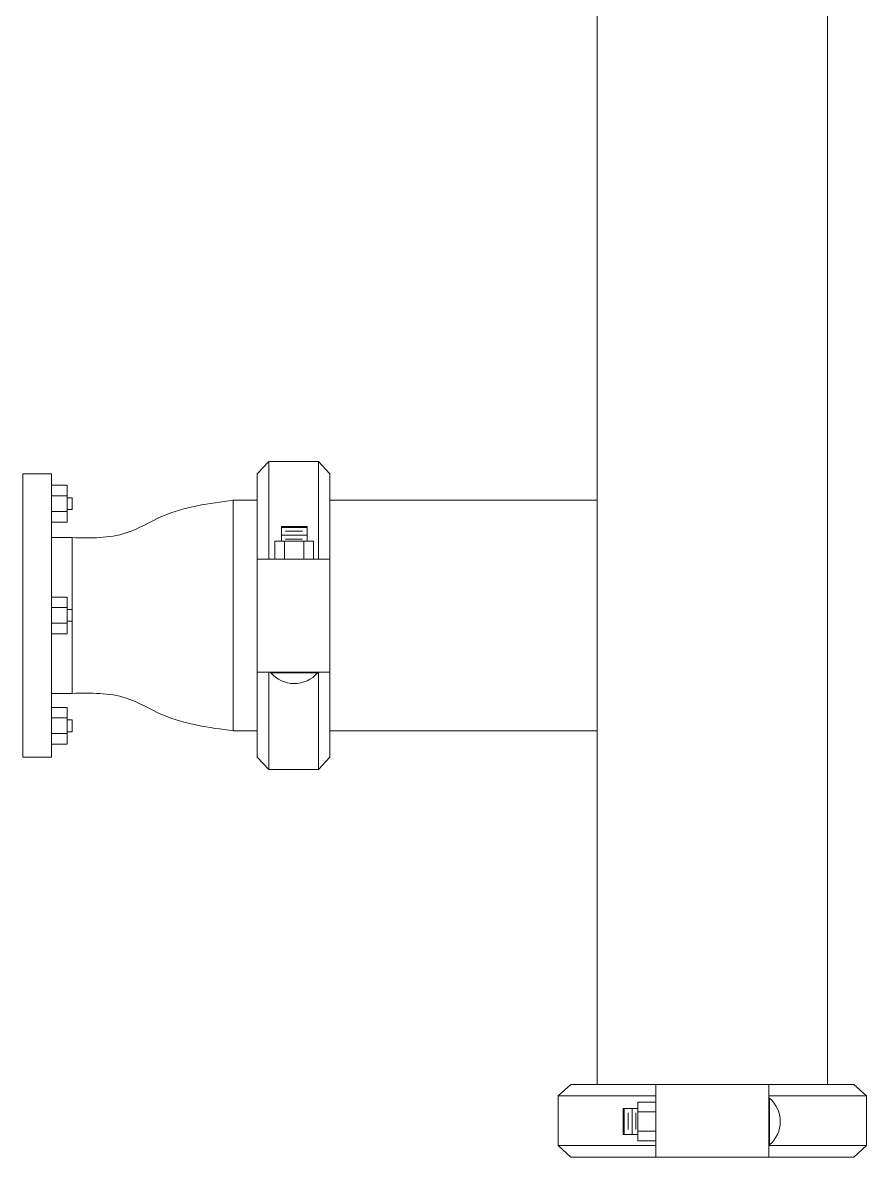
# Model space of a CAD drawing. Header units: millimetres. Extents: x 2085 to 2829, y 1352 to 1631.
# Drawn here: x 2160.34 to 2160.757, y 1604.773 to 1605.334 of the extents above; entities that cross this region are included whole.
import ezdxf

# ---------------------------------------------------------------- set-up
doc = ezdxf.new("R2010")
doc.units = ezdxf.units.MM
doc.layers.get('0').update_dxf_attribs({"color": 251, "lineweight": 9})
doc.layers.add('00-GTI-Acoples', color=251, linetype='Continuous', lineweight=13)
doc.layers.add('A-SANITARIOS', color=251, linetype='Continuous', lineweight=13)

# ---------------------------------------------------------------- blocks, each defined once
blk = doc.blocks.new('A$C363a55df')
at = {"layer": '00-GTI-Acoples', "linetype": 'Continuous', "lineweight": 0, "extrusion": (3.83476e-17, -1, 0)}
for p, q in [((-27.05, 104.99), (-18.41, 114.3)), ((-18.41, 41.91), (-18.41, 114.3)), ((18.41, 114.3), (-18.41, 114.3)), ((18.41, 41.91), (18.41, 114.3)), ((27.05, 104.99), (18.41, 114.3)), ((-27.05, 41.91), (-27.05, 104.99)), ((27.05, 41.91), (27.05, 104.99)), ((-9.02, 66.04), (0.51, 66.04)), ((-9.02, 55.14), (-9.02, 66.04)), ((0.51, 66.04), (10.03, 66.04)), ((10.03, 55.14), (10.03, 66.04)), ((-13.84, 41.91), (-13.84, 55.14)), ((-13.84, 55.14), (-6.67, 55.14)), ((-6.67, 41.91), (-6.67, 55.14)), ((-6.67, 55.14), (7.68, 55.14)), ((7.68, 41.91), (7.68, 55.14)), ((7.68, 55.14), (14.86, 55.14)), ((14.86, 41.91), (14.86, 55.14)), ((-27.05, 41.91), (-27.05, 21.6)), ((-25.36, 41.91), (-27.05, 41.91)), ((-6.41, 41.91), (-25.36, 41.91)), ((7.42, 41.91), (-6.41, 41.91)), ((26.41, 41.91), (7.42, 41.91)), ((27.05, 41.91), (26.41, 41.91)), ((27.05, 41.91), (27.05, 21.6)), ((-27.05, -21.6), (-27.05, 21.6)), ((27.05, -21.6), (27.05, 21.6)), ((-27.05, -21.6), (-27.05, -41.91)), ((27.05, -21.6), (27.05, -41.91)), ((-27.05, -41.91), (-25.36, -41.91)), ((-27.05, -104.99), (-27.05, -41.91)), ((-25.36, -41.91), (-6.41, -41.91)), ((-18.41, -114.3), (-18.41, -41.91)), ((-16.81, -42.54), (-16.81, -41.91)), ((-6.41, -41.91), (7.42, -41.91)), ((7.42, -41.91), (26.41, -41.91)), ((17.82, -42.54), (17.82, -41.91)), ((18.41, -114.3), (18.41, -41.91)), ((26.41, -41.91), (27.05, -41.91)), ((27.05, -104.99), (27.05, -41.91)), ((-16.81, -42.54), (17.82, -42.54)), ((-27.05, -104.99), (-18.41, -114.3)), ((27.05, -104.99), (18.41, -114.3)), ((18.41, -114.3), (-18.41, -114.3))]:
    blk.add_line(p, q, dxfattribs=at)
at = {"layer": '00-GTI-Acoples', "linetype": 'Continuous', "lineweight": 0}
for p, q in [((-27.05, 103.1), (-27.05, -103.1)), ((27.05, 103.1), (27.05, -103.1)), ((10.03, 65.3), (-9.02, 65.3)), ((10.03, 59.54), (-9.02, 59.54)), ((6.54, 62.48), (-5.98, 62.48)), ((6.54, 56.72), (-5.98, 56.72))]:
    blk.add_line(p, q, dxfattribs=at)
blk.add_arc((0.51, -27.56), 22.9, 220.87556, 319.12444, dxfattribs=at)
blk = doc.blocks.new('BOMBAS-28.02.2025')
at = {"layer": 'A-SANITARIOS'}
for p, q in [((2.42326, -8.97643, 0), (2.40902, -8.97643, 0)), ((2.40902, -8.97643, 0), (2.40902, -9.11654, 0)), ((2.42326, -9.11654, 0), (2.42326, -8.97643, 0)), ((2.42326, -9.0003, 0), (2.42326, -8.98209, 0)), ((2.42326, -8.98209, 0), (2.43101, -8.98209, 0)), ((2.43101, -8.98209, 0), (2.43101, -9.0003, 0)), ((2.43101, -8.98728, 0), (2.42326, -8.98728, 0)), ((2.43101, -8.98728, 0), (2.42326, -8.98728, 0)), ((2.43101, -8.98829, 0), (2.43358, -8.98829, 0)), ((2.43358, -8.98829, 0), (2.43358, -8.9941, 0)), ((2.43101, -8.99507, 0), (2.42326, -8.99507, 0)), ((2.43101, -8.99507, 0), (2.42326, -8.99507, 0)), ((2.43358, -8.9941, 0), (2.43101, -8.9941, 0)), ((2.43101, -9.0003, 0), (2.42326, -9.0003, 0)), ((2.42326, -9.05554, 0), (2.42326, -9.03733, 0)), ((2.42326, -9.03733, 0), (2.43101, -9.03733, 0)), ((2.43101, -9.04252, 0), (2.42326, -9.04252, 0)), ((2.43101, -9.04252, 0), (2.42326, -9.04252, 0)), ((2.43101, -9.03733, 0), (2.43101, -9.05554, 0)), ((2.43101, -9.04353, 0), (2.43358, -9.04353, 0)), ((2.43358, -9.04353, 0), (2.43358, -9.04934, 0)), ((2.43101, -9.05032, 0), (2.42326, -9.05032, 0)), ((2.43101, -9.05032, 0), (2.42326, -9.05032, 0)), ((2.43358, -9.04934, 0), (2.43101, -9.04934, 0)), ((2.43101, -9.05554, 0), (2.42326, -9.05554, 0)), ((2.42326, -9.11011, 0), (2.42326, -9.0919, 0)), ((2.42326, -9.0919, 0), (2.43101, -9.0919, 0)), ((2.43101, -9.0919, 0), (2.43101, -9.11011, 0)), ((2.43101, -9.09709, 0), (2.42326, -9.09709, 0)), ((2.43101, -9.09709, 0), (2.42326, -9.09709, 0)), ((2.43101, -9.0981, 0), (2.43358, -9.0981, 0)), ((2.43358, -9.0981, 0), (2.43358, -9.10391, 0)), ((2.43358, -9.10391, 0), (2.43101, -9.10391, 0)), ((2.43101, -9.10488, 0), (2.42326, -9.10488, 0)), ((2.43101, -9.10488, 0), (2.42326, -9.10488, 0)), ((2.43101, -9.11011, 0), (2.42326, -9.11011, 0)), ((2.40902, -9.11654, 0), (2.42326, -9.11654, 0))]:
    blk.add_line(p, q, dxfattribs=at)
at = {"layer": 'A-SANITARIOS', "linetype": 'Continuous'}
for p, q in [((2.5132, -9.10349, 0), (2.5132, -8.98949, 0)), ((2.5132, -9.09649, 0), (2.5132, -8.99649, 0)), ((2.43358, -9.00798, 0), (2.42326, -9.00798, 0)), ((2.43358, -9.00798, 0), (2.42326, -9.00798, 0)), ((2.43358, -9.08499, 0), (2.43358, -9.00798, 0)), ((2.43358, -9.08499, 0), (2.43358, -9.00825, 0)), ((2.43358, -9.08499, 0), (2.42326, -9.08499, 0)), ((2.43358, -9.08499, 0), (2.42326, -9.08499, 0))]:
    blk.add_line(p, q, dxfattribs=at)
at = {"layer": 'A-SANITARIOS', "elevation": 0}
for points in [[(2.69318, -9.27828), (2.69318, -7.41469), (2.80718, -7.41469), (2.80718, -9.27828)], [(2.43101, -8.98829), (2.43358, -8.98829), (2.43358, -8.9941), (2.43101, -8.9941)], [(2.5132, -8.98949), (2.52497, -8.98949)], [(2.43101, -9.04353), (2.43358, -9.04353), (2.43358, -9.04934), (2.43101, -9.04934)], [(2.43101, -9.0981), (2.43358, -9.0981), (2.43358, -9.10391), (2.43101, -9.10391)], [(2.5132, -9.10349), (2.52497, -9.10349)]]:
    blk.add_lwpolyline(points, dxfattribs=at)
at = {"layer": 'A-SANITARIOS'}
for points, elevation in [([(2.40902, -9.11654), (2.42326, -9.11654), (2.42326, -8.97643), (2.40902, -8.97643)], 0.00004), ([(2.43101, -9.0003), (2.42326, -9.0003), (2.42326, -8.98209), (2.43101, -8.98209)], 0.00004), ([(2.69318, -8.98949), (2.69318, -9.10349), (2.56104, -9.10349), (2.56104, -8.98949)], 0), ([(2.43101, -9.05554), (2.42326, -9.05554), (2.42326, -9.03733), (2.43101, -9.03733)], 0.00004), ([(2.43101, -9.11011), (2.42326, -9.11011), (2.42326, -9.0919), (2.43101, -9.0919)], 0.00004)]:
    blk.add_lwpolyline(points, close=True, dxfattribs=dict(at, elevation=elevation))
at = {"layer": 'A-SANITARIOS', "linetype": 'Continuous'}
for points in [[(2.43358, -9.00798, 0), (2.46018, -9.00568, 0), (2.47818, -8.9974, 0), (2.5132, -8.98949, 0)], [(2.43358, -9.08499, 0), (2.46018, -9.08729, 0), (2.47818, -9.09557, 0), (2.5132, -9.10349, 0)]]:
    blk.add_spline(points, degree=3, dxfattribs=at)
at = {"layer": 'A-SANITARIOS', "linetype": 'Continuous', "lineweight": 0, "xscale": 0.0006666666666666666, "yscale": 0.0006666666666666666, "zscale": 0.0006666666666666666}
blk.add_blockref('A$C363a55df', (2.54301, -9.04649, 0), dxfattribs=at)
at = {"layer": 'A-SANITARIOS', "linetype": 'Continuous', "lineweight": 0, "xscale": -0.0006666666666666679, "yscale": 0.0006666666666666679, "zscale": 0.0006666666666666666, "rotation": 90}
blk.add_blockref('A$C363a55df', (2.75018, -9.29631, 0), dxfattribs=at)

msp = doc.modelspace()

# ---------------------------------------------------------------- block references
msp.add_blockref('BOMBAS-28.02.2025', (2157.93096, 1614.08776))

doc.saveas('drawing.dxf')
